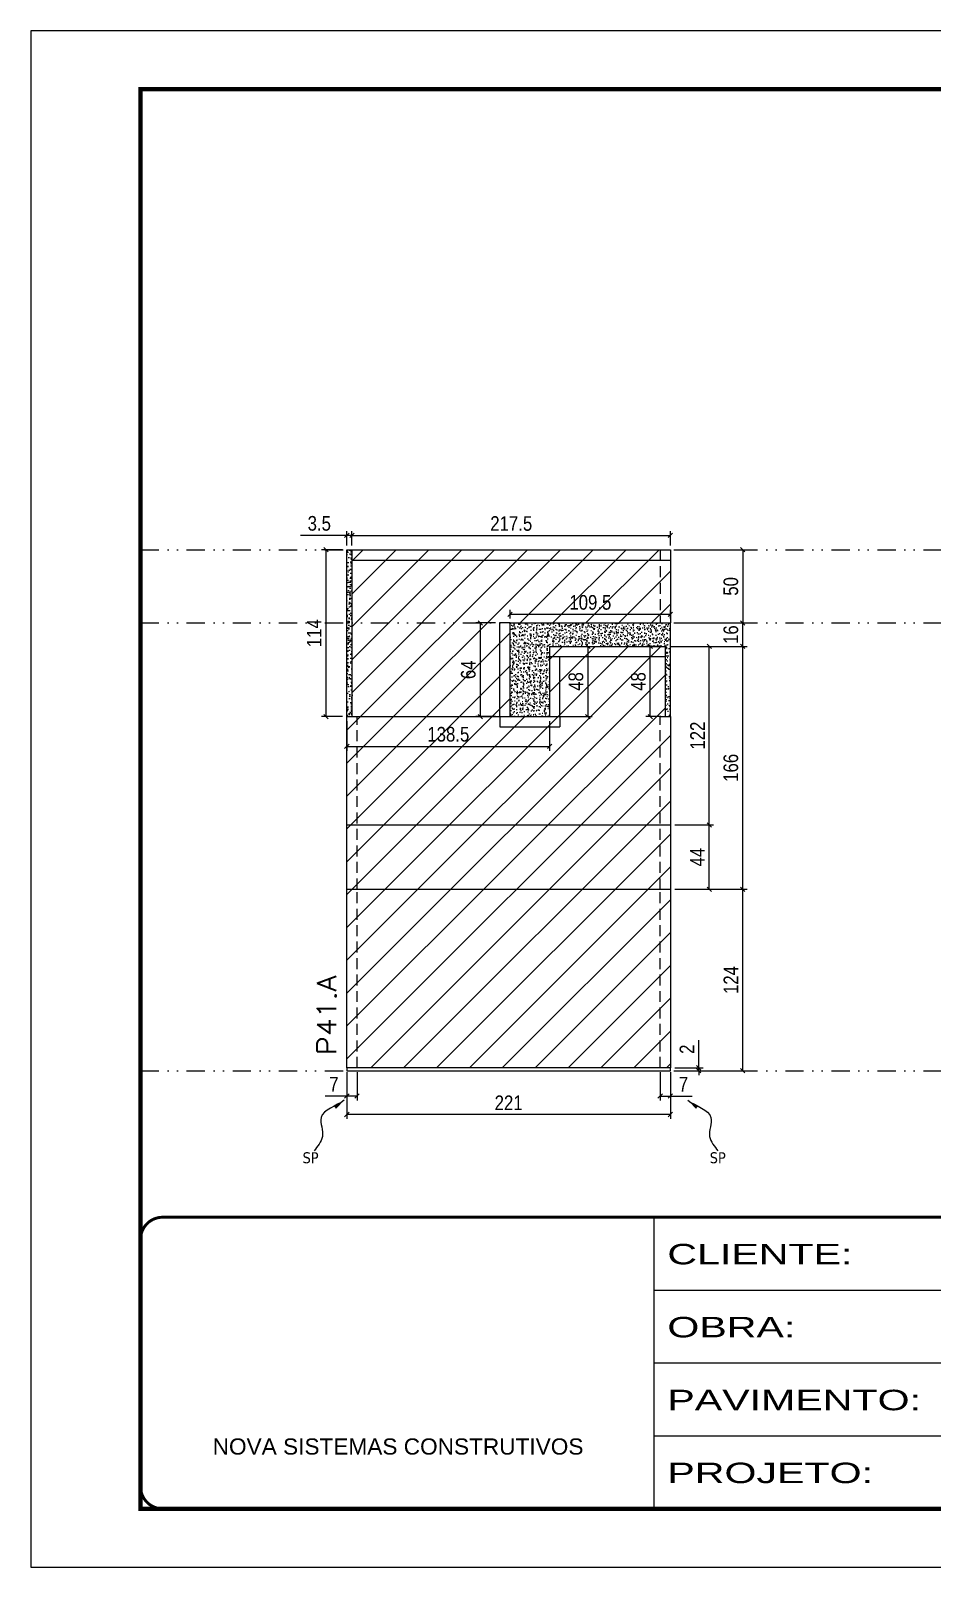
# Model space of a CAD drawing. Extents: x 14400 to 27878, y -21631 to 6985.
# Drawn here: x 19168 to 19784, y -11294 to -10244 of the extents above; entities that cross this region are included whole.
import ezdxf

# ---------------------------------------------------------------- set-up
doc = ezdxf.new("R2010")
doc.units = 0
for name, pattern in [('CONTINUO', [0]), ('DASHED', [0.75, 0.5, -0.25]), ('DIVIDE2', [0.625, 0.25, -0.125, 0, -0.125, 0, -0.125]), ('HIDDEN', [0.375, 0.25, -0.125])]:
    doc.linetypes.add(name, pattern=pattern)
for name, color, linetype in [('COTA', 241, 'Continuous'), ('Nível', 160, 'Continuous'), ('Painéis', 200, 'Continuous'), ('SARR_2.2x7', 40, 'Continuous'), ('Sarrafo de Pressão', 42, 'HIDDEN'), ('texto', 7, 'Continuous')]:
    doc.layers.add(name, color=color, linetype=linetype)
for name, color, linetype, lineweight in [('Folhas', 255, 'Continuous', 9), ('Hachura', 251, 'Continuous', 9), ('SARRAFO DE PRESSAO', 251, 'DASHED', 9), ('Texto Seção', 7, 'Continuous', 15)]:
    doc.layers.add(name, color=color, linetype=linetype, lineweight=lineweight)
doc.styles.add('ARIAL', font='arial.ttf')
doc.styles.add('COTA TECNICA', font='techl___.ttf', dxfattribs={"height": 10})
doc.styles.add('COTA TECNICA-50', font='techl___.ttf', dxfattribs={"height": 10})
doc.styles.add('REGUA-120', font='ROMANS.shx', dxfattribs={"height": 15})
doc.styles.get("Standard").update_dxf_attribs({"font": 'arial.ttf'})
doc.styles.add('Tecnologia', font='')
doc.styles.get('Tecnologia').set_extended_font_data('Forgotten Futurist')
doc.dimstyles.new('COTA PAINEL-50', dxfattribs={"dimtxt": 10, "dimasz": 3, "dimexe": 3, "dimexo": 3, "dimgap": 3, "dimtad": 1, "dimdec": 1, "dimzin": 12, "dimdsep": 46, "dimtxsty": 'COTA TECNICA-50', "dimblk1": 'OBLIQUE', "dimblk2": 'OBLIQUE', "dimsah": 1, "dimcen": 0.9, "dimclrd": 4, "dimclre": 4, "dimclrt": 240, "dimadec": 1, "dimazin": 3, "dimtfac": 1, "dimtdec": 1, "dimtmove": 0, "dimatfit": 3, "dimfxl": 1, "dimtolj": 1, "dimtzin": 12, "dimarcsym": 0})
doc.dimstyles.new('PAINEL', dxfattribs={"dimtxt": 10, "dimasz": 3, "dimexe": 3, "dimexo": 3, "dimgap": 3, "dimtad": 1, "dimdec": 1, "dimzin": 12, "dimdsep": 46, "dimtxsty": 'COTA TECNICA', "dimblk1": 'OBLIQUE', "dimblk2": 'OBLIQUE', "dimsah": 1, "dimcen": 0.9, "dimclrd": 4, "dimclre": 4, "dimclrt": 240, "dimadec": 1, "dimazin": 3, "dimtfac": 1, "dimtdec": 1, "dimtmove": 0, "dimatfit": 3, "dimfxl": 1, "dimtolj": 1, "dimtzin": 12, "dimarcsym": 0})
doc.dimstyles.get("Standard").update_dxf_attribs({"dimtxt": 0.18, "dimasz": 0.18, "dimexe": 0.18, "dimexo": 0.0625, "dimgap": 0.09, "dimtad": 0, "dimtih": 1, "dimtoh": 1, "dimdec": 4, "dimzin": 0, "dimdsep": 46, "dimtxsty": 'Standard', "dimcen": 0.09, "dimadec": 0, "dimazin": 0, "dimtfac": 1, "dimtdec": 4, "dimtofl": 0, "dimtmove": 0, "dimatfit": 3, "dimfxl": 1, "dimtolj": 1, "dimtzin": 0, "dimarcsym": 0})
pattern_1 = [(50, (3170, -5742.8755), (5.4655401, -0.4781726), [0.5715, -6.2865]), (355, (3170, -5742.8755), (-1.0573026, 5.7317054), [0.4572, -5.0292175]), (100.451445, (3170.4555, -5742.9154), (4.4082374, 5.2535326), [0.4857003, -5.3427073]), (46.1842, (3170, -5741.3515), (8.1323712, -1.2612698), [0.85725, -9.42975]), (96.63556, (3170.678, -5741.457), (7.122124, 7.4227837), [0.7285507, -8.0140682]), (351.18415, (3170, -5741.3515), (7.122124, 7.4227837), [0.685799, -7.543792]), (21, (3170.762, -5741.7325), (4.5484317, -3.067956), [0.5715, -6.2865]), (326, (3170.762, -5741.7325), (1.8540609, 5.525639), [0.4572, -5.0292]), (71.451445, (3171.141, -5741.988), (6.4024926, 2.457683), [0.4857003, -5.3426981]), (37.5, (3170, -5742.8755), (0.0926581, 2.53665117), [0, -4.96824, 0, -5.1054, 0, -5.04825]), (7.5, (3170, -5742.8755), (2.00458988, 3.00541724), [0, -2.91084, 0, -4.85394, 0, -1.92405]), (327.5, (3168.3007, -5742.8755), (4.06771786, -0.17186232), [0, -1.905, 0, -5.9436, 0, -7.8867]), (317.5, (3167.5387, -5742.8755), (4.44387544, 0.7627947), [0, -2.4765, 0, -3.94716, 0, -5.6007])]

# ---------------------------------------------------------------- blocks, each defined once
blk = doc.blocks.new('9999999999')
at = {"color": 30, "linetype": 'CONTINUO'}
for p, q in [((98564.6, 34230.2), (98564.6, 34429.4)), ((98564.6, 34379.6), (99584, 34379.6)), ((98564.6, 34329.8), (99488, 34329.8)), ((98564.6, 34280), (99488, 34280))]:
    blk.add_line(p, q, dxfattribs=at)
at = {"color": 30, "linetype": 'CONTINUO', "const_width": 2}
blk.add_lwpolyline([(99584, 34230.2), (99584, 34414.4, 0.414214), (99569, 34429.4), (98229, 34429.4, 0.414214), (98214, 34414.4), (98214, 34245.2, 0.414214), (98229, 34230.2), (99584, 34230.2)], format="xyb", dxfattribs=at)
at = {"layer": 'Folhas'}
blk.add_lwpolyline([(98139, 34190.2), (99624, 34190.2), (99624, 35240.2), (98139, 35240.2)], close=True, dxfattribs=at)
at = {"layer": 'Folhas', "color": 30, "const_width": 3}
blk.add_lwpolyline([(98214, 34230.2), (99584, 34230.2), (99584, 35200.2), (98214, 35200.2)], close=True, dxfattribs=at)
at = {"color": 7, "linetype": 'Continuous', "ltscale": 5, "style": 'ARIAL'}
blk.add_text('NOVA SISTEMAS CONSTRUTIVOS', height=11.059, dxfattribs=at).set_placement((98263.2, 34267.2))
at = {"layer": 'Folhas', "color": 7, "style": 'Tecnologia', "width": 1.5}
for s, p in [('CLIENTE:', (98573.7, 34397.2)), ('OBRA:', (98573.7, 34347.3)), ('PAVIMENTO:', (98573.7, 34297.5)), ('PROJETO:', (98573.7, 34247.7))]:
    blk.add_text(s, height=14, dxfattribs=at).set_placement(p)
blk = doc.blocks.new('_Oblique')
at = {"color": 0, "linetype": 'ByBlock', "lineweight": -2}
blk.add_line((-0.5, -0.5), (0.5, 0.5), dxfattribs=at)
blk = doc.blocks.new('*D4793')
at = {"layer": 'COTA', "color": 4, "lineweight": -2, "transparency": 16777216}
for p, q in [((19384.3, -10955.6), (19384.3, -10987.5)), ((19605.3, -10955.6), (19605.3, -10987.5)), ((19605.3, -10984.5), (19384.3, -10984.5))]:
    blk.add_line(p, q, dxfattribs=at)
at = {"layer": 'Defpoints', "color": 0, "transparency": 16777216}
for p in [(19384.3, -10952.6), (19605.3, -10952.6), (19384.3, -10984.5)]:
    blk.add_point(p, dxfattribs=at)
at = {"layer": 'COTA', "color": 4, "lineweight": -2, "transparency": 16777216, "xscale": 3, "yscale": 3, "zscale": 3, "rotation": 180}
blk.add_blockref('_Oblique', (19384.3, -10984.5), dxfattribs=at)
at = {"layer": 'COTA', "color": 4, "lineweight": -2, "transparency": 16777216, "xscale": 3, "yscale": 3, "zscale": 3}
blk.add_blockref('_Oblique', (19605.3, -10984.5), dxfattribs=at)
at = {"layer": 'COTA', "color": 240, "transparency": 16777216, "insert": (19494.8, -10976.5), "char_height": 10, "attachment_point": 5, "style": 'COTA TECNICA'}
blk.add_mtext('\\A1;221', dxfattribs=at)
blk = doc.blocks.new('*D4794')
at = {"layer": 'COTA', "color": 4, "lineweight": -2, "transparency": 16777216}
for p, q in [((19598.3, -10955.6), (19598.3, -10974.9)), ((19605.3, -10957.6), (19605.3, -10974.9)), ((19598.3, -10971.9), (19605.3, -10971.9)), ((19605.3, -10971.9), (19620.1, -10971.9))]:
    blk.add_line(p, q, dxfattribs=at)
at = {"layer": 'Defpoints', "color": 0, "transparency": 16777216}
for p in [(19598.3, -10952.6), (19605.3, -10954.6), (19605.3, -10971.9)]:
    blk.add_point(p, dxfattribs=at)
at = {"layer": 'COTA', "color": 4, "lineweight": -2, "transparency": 16777216, "xscale": 3, "yscale": 3, "zscale": 3, "rotation": 180}
blk.add_blockref('_Oblique', (19598.3, -10971.9), dxfattribs=at)
at = {"layer": 'COTA', "color": 4, "lineweight": -2, "transparency": 16777216, "xscale": 3, "yscale": 3, "zscale": 3}
blk.add_blockref('_Oblique', (19605.3, -10971.9), dxfattribs=at)
at = {"layer": 'COTA', "color": 240, "transparency": 16777216, "insert": (19614.2, -10963.8), "char_height": 10, "attachment_point": 5, "style": 'COTA TECNICA-50'}
blk.add_mtext('\\A1;7', dxfattribs=at)
blk = doc.blocks.new('*D4767')
at = {"layer": 'COTA', "color": 4, "lineweight": -2, "transparency": 16777216}
for p, q in [((19384.3, -10957.6), (19384.3, -10974.9)), ((19391.3, -10955.6), (19391.3, -10974.9)), ((19384.3, -10971.9), (19369.6, -10971.9)), ((19391.3, -10971.9), (19384.3, -10971.9))]:
    blk.add_line(p, q, dxfattribs=at)
at = {"layer": 'Defpoints', "color": 0, "transparency": 16777216}
for p in [(19384.3, -10954.6), (19391.3, -10952.6), (19384.3, -10971.9)]:
    blk.add_point(p, dxfattribs=at)
at = {"layer": 'COTA', "color": 4, "lineweight": -2, "transparency": 16777216, "xscale": 3, "yscale": 3, "zscale": 3, "rotation": 180}
blk.add_blockref('_Oblique', (19384.3, -10971.9), dxfattribs=at)
at = {"layer": 'COTA', "color": 4, "lineweight": -2, "transparency": 16777216, "xscale": 3, "yscale": 3, "zscale": 3}
blk.add_blockref('_Oblique', (19391.3, -10971.9), dxfattribs=at)
at = {"layer": 'COTA', "color": 240, "transparency": 16777216, "insert": (19375.5, -10963.8), "char_height": 10, "attachment_point": 5, "style": 'COTA TECNICA-50'}
blk.add_mtext('\\A1;7', dxfattribs=at)
blk = doc.blocks.new('*D4768')
at = {"layer": 'COTA', "color": 4, "lineweight": -2, "transparency": 16777216}
for p, q in [((19624.6, -10952.6), (19624.6, -10933.8)), ((19608.3, -10952.6), (19627.6, -10952.6)), ((19608.3, -10954.6), (19627.6, -10954.6)), ((19624.6, -10954.6), (19624.6, -10952.6)), ((19624.6, -10954.6), (19624.6, -10957.6))]:
    blk.add_line(p, q, dxfattribs=at)
at = {"layer": 'Defpoints', "color": 0, "transparency": 16777216}
for p in [(19605.3, -10952.6), (19605.3, -10954.6), (19624.6, -10954.6)]:
    blk.add_point(p, dxfattribs=at)
at = {"layer": 'COTA', "color": 4, "lineweight": -2, "transparency": 16777216, "xscale": 3, "yscale": 3, "zscale": 3}
for p, rotation in [((19624.6, -10952.6), 270), ((19624.6, -10954.6), 90)]:
    blk.add_blockref('_Oblique', p, dxfattribs=dict(at, rotation=rotation))
at = {"layer": 'COTA', "color": 240, "transparency": 16777216, "insert": (19616.6, -10939.9), "char_height": 10, "attachment_point": 5, "rotation": 90, "style": 'COTA TECNICA-50'}
blk.add_mtext('\\A1;2', dxfattribs=at)
blk = doc.blocks.new('*D4769')
at = {"layer": 'COTA', "color": 4, "linetype": 'ByBlock', "lineweight": -2, "transparency": 16777216}
for p, q in [((19608.3, -10830.6), (19657.7, -10830.6)), ((19654.7, -10954.6), (19654.7, -10830.6)), ((19608.3, -10954.6), (19657.7, -10954.6))]:
    blk.add_line(p, q, dxfattribs=at)
at = {"layer": 'Defpoints', "color": 0, "linetype": 'ByBlock', "transparency": 16777216}
for p in [(19605.3, -10830.6), (19654.7, -10830.6), (19605.3, -10954.6)]:
    blk.add_point(p, dxfattribs=at)
at = {"layer": 'COTA', "color": 4, "linetype": 'ByBlock', "lineweight": -2, "transparency": 16777216, "xscale": 3, "yscale": 3, "zscale": 3}
for p, rotation in [((19654.7, -10830.6), 90), ((19654.7, -10954.6), 270)]:
    blk.add_blockref('_Oblique', p, dxfattribs=dict(at, rotation=rotation))
at = {"layer": 'COTA', "color": 240, "linetype": 'ByBlock', "transparency": 16777216, "insert": (19646.6, -10892.6), "char_height": 10, "attachment_point": 5, "rotation": 90, "style": 'COTA TECNICA'}
blk.add_mtext('\\A1;124', dxfattribs=at)
blk = doc.blocks.new('*D4795')
at = {"layer": 'COTA', "color": 4, "lineweight": -2, "transparency": 16777216}
for p, q in [((19604.8, -10664.6), (19657.7, -10664.6)), ((19654.7, -10830.6), (19654.7, -10664.6)), ((19608.3, -10830.6), (19657.7, -10830.6))]:
    blk.add_line(p, q, dxfattribs=at)
at = {"layer": 'Defpoints', "color": 0, "transparency": 16777216}
for p in [(19601.8, -10664.6), (19654.7, -10664.6), (19605.3, -10830.6)]:
    blk.add_point(p, dxfattribs=at)
at = {"layer": 'COTA', "color": 4, "lineweight": -2, "transparency": 16777216, "xscale": 3, "yscale": 3, "zscale": 3}
for p, rotation in [((19654.7, -10664.6), 90), ((19654.7, -10830.6), 270)]:
    blk.add_blockref('_Oblique', p, dxfattribs=dict(at, rotation=rotation))
at = {"layer": 'COTA', "color": 240, "transparency": 16777216, "insert": (19646.6, -10747.6), "char_height": 10, "attachment_point": 5, "rotation": 90, "style": 'COTA TECNICA'}
blk.add_mtext('\\A1;166', dxfattribs=at)
blk = doc.blocks.new('*D4796')
at = {"layer": 'COTA', "color": 4, "lineweight": -2, "transparency": 16777216}
for p, q in [((19608.3, -10648.6), (19657.7, -10648.6)), ((19654.7, -10664.6), (19654.7, -10648.6)), ((19604.8, -10664.6), (19657.7, -10664.6))]:
    blk.add_line(p, q, dxfattribs=at)
at = {"layer": 'Defpoints', "color": 0, "transparency": 16777216}
for p in [(19605.3, -10648.6), (19654.7, -10648.6), (19601.8, -10664.6)]:
    blk.add_point(p, dxfattribs=at)
at = {"layer": 'COTA', "color": 4, "lineweight": -2, "transparency": 16777216, "xscale": 3, "yscale": 3, "zscale": 3}
for p, rotation in [((19654.7, -10648.6), 90), ((19654.7, -10664.6), 270)]:
    blk.add_blockref('_Oblique', p, dxfattribs=dict(at, rotation=rotation))
at = {"layer": 'COTA', "color": 240, "transparency": 16777216, "insert": (19646.6, -10656.6), "char_height": 10, "attachment_point": 5, "rotation": 90, "style": 'COTA TECNICA'}
blk.add_mtext('\\A1;16', dxfattribs=at)
blk = doc.blocks.new('*D4797')
at = {"layer": 'COTA', "color": 4, "lineweight": -2, "transparency": 16777216}
for p, q in [((19608.3, -10598.6), (19657.7, -10598.6)), ((19654.7, -10598.6), (19654.7, -10648.6)), ((19608.3, -10648.6), (19657.7, -10648.6))]:
    blk.add_line(p, q, dxfattribs=at)
at = {"layer": 'Defpoints', "color": 0, "transparency": 16777216}
for p in [(19605.3, -10598.6), (19605.3, -10648.6), (19654.7, -10648.6)]:
    blk.add_point(p, dxfattribs=at)
at = {"layer": 'COTA', "color": 4, "lineweight": -2, "transparency": 16777216, "xscale": 3, "yscale": 3, "zscale": 3}
for p, rotation in [((19654.7, -10598.6), 90), ((19654.7, -10648.6), 270)]:
    blk.add_blockref('_Oblique', p, dxfattribs=dict(at, rotation=rotation))
at = {"layer": 'COTA', "color": 240, "transparency": 16777216, "insert": (19646.6, -10623.6), "char_height": 10, "attachment_point": 5, "rotation": 90, "style": 'COTA TECNICA'}
blk.add_mtext('\\A1;50', dxfattribs=at)
blk = doc.blocks.new('*D4817')
at = {"layer": 'COTA', "color": 4, "lineweight": -2, "transparency": 16777216}
for p, q in [((19495.8, -10645.6), (19495.8, -10639.7)), ((19495.8, -10642.7), (19605.3, -10642.7)), ((19605.3, -10645.6), (19605.3, -10639.7))]:
    blk.add_line(p, q, dxfattribs=at)
at = {"layer": 'Defpoints', "color": 0, "transparency": 16777216}
for p in [(19605.3, -10642.7), (19495.8, -10648.6), (19605.3, -10648.6)]:
    blk.add_point(p, dxfattribs=at)
at = {"layer": 'COTA', "color": 4, "lineweight": -2, "transparency": 16777216, "xscale": 3, "yscale": 3, "zscale": 3, "rotation": 180}
blk.add_blockref('_Oblique', (19495.8, -10642.7), dxfattribs=at)
at = {"layer": 'COTA', "color": 4, "lineweight": -2, "transparency": 16777216, "xscale": 3, "yscale": 3, "zscale": 3}
blk.add_blockref('_Oblique', (19605.3, -10642.7), dxfattribs=at)
at = {"layer": 'COTA', "color": 240, "transparency": 16777216, "insert": (19550.6, -10634.6), "char_height": 10, "attachment_point": 5, "style": 'COTA TECNICA'}
blk.add_mtext('\\A1;109.5', dxfattribs=at)
blk = doc.blocks.new('*D4818')
at = {"layer": 'COTA', "color": 4, "lineweight": -2, "transparency": 16777216}
for p, q in [((19485.8, -10648.6), (19472.4, -10648.6)), ((19475.4, -10648.6), (19475.4, -10712.6)), ((19485.8, -10712.6), (19472.4, -10712.6))]:
    blk.add_line(p, q, dxfattribs=at)
at = {"layer": 'Defpoints', "color": 0, "transparency": 16777216}
for p in [(19488.8, -10648.6), (19475.4, -10712.6), (19488.8, -10712.6)]:
    blk.add_point(p, dxfattribs=at)
at = {"layer": 'COTA', "color": 4, "lineweight": -2, "transparency": 16777216, "xscale": 3, "yscale": 3, "zscale": 3}
for p, rotation in [((19475.4, -10648.6), 90), ((19475.4, -10712.6), 270)]:
    blk.add_blockref('_Oblique', p, dxfattribs=dict(at, rotation=rotation))
at = {"layer": 'COTA', "color": 240, "transparency": 16777216, "insert": (19467.3, -10680.6), "char_height": 10, "attachment_point": 5, "rotation": 90, "style": 'COTA TECNICA'}
blk.add_mtext('\\A1;64', dxfattribs=at)
blk = doc.blocks.new('*D4819')
at = {"layer": 'COTA', "color": 4, "lineweight": -2, "transparency": 16777216}
for p, q in [((19384.3, -10715.6), (19384.3, -10736)), ((19522.8, -10715.6), (19522.8, -10736)), ((19384.3, -10733), (19522.8, -10733))]:
    blk.add_line(p, q, dxfattribs=at)
at = {"layer": 'Defpoints', "color": 0, "transparency": 16777216}
for p in [(19384.3, -10712.6), (19522.8, -10712.6), (19522.8, -10733)]:
    blk.add_point(p, dxfattribs=at)
at = {"layer": 'COTA', "color": 4, "lineweight": -2, "transparency": 16777216, "xscale": 3, "yscale": 3, "zscale": 3, "rotation": 180}
blk.add_blockref('_Oblique', (19384.3, -10733), dxfattribs=at)
at = {"layer": 'COTA', "color": 4, "lineweight": -2, "transparency": 16777216, "xscale": 3, "yscale": 3, "zscale": 3}
blk.add_blockref('_Oblique', (19522.8, -10733), dxfattribs=at)
at = {"layer": 'COTA', "color": 240, "transparency": 16777216, "insert": (19453.6, -10724.7), "char_height": 10, "attachment_point": 5, "style": 'COTA TECNICA'}
blk.add_mtext('\\A1;138.5', dxfattribs=at)
blk = doc.blocks.new('*D4820')
at = {"layer": 'COTA', "color": 4, "lineweight": -2, "transparency": 16777216}
for p, q in [((19525.8, -10664.6), (19551.9, -10664.6)), ((19548.9, -10664.6), (19548.9, -10712.6)), ((19525.8, -10712.6), (19551.9, -10712.6))]:
    blk.add_line(p, q, dxfattribs=at)
at = {"layer": 'Defpoints', "color": 0, "transparency": 16777216}
for p in [(19522.8, -10664.6), (19522.8, -10712.6), (19548.9, -10712.6)]:
    blk.add_point(p, dxfattribs=at)
at = {"layer": 'COTA', "color": 4, "lineweight": -2, "transparency": 16777216, "xscale": 3, "yscale": 3, "zscale": 3}
for p, rotation in [((19548.9, -10664.6), 90), ((19548.9, -10712.6), 270)]:
    blk.add_blockref('_Oblique', p, dxfattribs=dict(at, rotation=rotation))
at = {"layer": 'COTA', "color": 240, "transparency": 16777216, "insert": (19540.8, -10688.6), "char_height": 10, "attachment_point": 5, "rotation": 90, "style": 'COTA TECNICA'}
blk.add_mtext('\\A1;48', dxfattribs=at)
blk = doc.blocks.new('*D4821')
at = {"layer": 'COTA', "color": 4, "lineweight": -2, "transparency": 16777216}
for p, q in [((19598.8, -10664.6), (19588.5, -10664.6)), ((19591.5, -10712.6), (19591.5, -10664.6)), ((19598.8, -10712.6), (19588.5, -10712.6))]:
    blk.add_line(p, q, dxfattribs=at)
at = {"layer": 'Defpoints', "color": 0, "transparency": 16777216}
for p in [(19591.5, -10664.6), (19601.8, -10664.6), (19601.8, -10712.6)]:
    blk.add_point(p, dxfattribs=at)
at = {"layer": 'COTA', "color": 4, "lineweight": -2, "transparency": 16777216, "xscale": 3, "yscale": 3, "zscale": 3}
for p, rotation in [((19591.5, -10664.6), 90), ((19591.5, -10712.6), 270)]:
    blk.add_blockref('_Oblique', p, dxfattribs=dict(at, rotation=rotation))
at = {"layer": 'COTA', "color": 240, "transparency": 16777216, "insert": (19583.4, -10688.6), "char_height": 10, "attachment_point": 5, "rotation": 90, "style": 'COTA TECNICA'}
blk.add_mtext('\\A1;48', dxfattribs=at)
blk = doc.blocks.new('*D4822')
at = {"layer": 'COTA', "color": 4, "lineweight": -2, "transparency": 16777216}
for p, q in [((19381.3, -10598.6), (19367.1, -10598.6)), ((19370.1, -10712.6), (19370.1, -10598.6)), ((19381.3, -10712.6), (19367.1, -10712.6))]:
    blk.add_line(p, q, dxfattribs=at)
at = {"layer": 'Defpoints', "color": 0, "transparency": 16777216}
for p in [(19370.1, -10598.6), (19384.3, -10598.6), (19384.3, -10712.6)]:
    blk.add_point(p, dxfattribs=at)
at = {"layer": 'COTA', "color": 4, "lineweight": -2, "transparency": 16777216, "xscale": 3, "yscale": 3, "zscale": 3}
for p, rotation in [((19370.1, -10598.6), 90), ((19370.1, -10712.6), 270)]:
    blk.add_blockref('_Oblique', p, dxfattribs=dict(at, rotation=rotation))
at = {"layer": 'COTA', "color": 240, "transparency": 16777216, "insert": (19362, -10655.6), "char_height": 10, "attachment_point": 5, "rotation": 90, "style": 'COTA TECNICA'}
blk.add_mtext('\\A1;114', dxfattribs=at)
blk = doc.blocks.new('*D4823')
at = {"layer": 'COTA', "color": 4, "lineweight": -2, "transparency": 16777216}
for p, q in [((19384.3, -10588.8), (19352.7, -10588.8)), ((19384.3, -10595.6), (19384.3, -10585.8)), ((19387.8, -10588.8), (19384.3, -10588.8)), ((19387.8, -10595.6), (19387.8, -10585.8)), ((19387.8, -10588.8), (19390.8, -10588.8))]:
    blk.add_line(p, q, dxfattribs=at)
at = {"layer": 'Defpoints', "color": 0, "transparency": 16777216}
for p in [(19384.3, -10588.8), (19384.3, -10598.6), (19387.8, -10598.6)]:
    blk.add_point(p, dxfattribs=at)
at = {"layer": 'COTA', "color": 4, "lineweight": -2, "transparency": 16777216, "xscale": 3, "yscale": 3, "zscale": 3}
blk.add_blockref('_Oblique', (19384.3, -10588.8), dxfattribs=at)
at = {"layer": 'COTA', "color": 4, "lineweight": -2, "transparency": 16777216, "xscale": 3, "yscale": 3, "zscale": 3, "rotation": 180}
blk.add_blockref('_Oblique', (19387.8, -10588.8), dxfattribs=at)
at = {"layer": 'COTA', "color": 240, "transparency": 16777216, "insert": (19365.5, -10580.6), "char_height": 10, "attachment_point": 5, "style": 'COTA TECNICA'}
blk.add_mtext('\\A1;3.5', dxfattribs=at)
blk = doc.blocks.new('*D4824')
at = {"layer": 'COTA', "color": 4, "lineweight": -2, "transparency": 16777216}
for p, q in [((19387.8, -10595.6), (19387.8, -10585.8)), ((19387.8, -10588.8), (19605.3, -10588.8)), ((19605.3, -10595.6), (19605.3, -10585.8))]:
    blk.add_line(p, q, dxfattribs=at)
at = {"layer": 'Defpoints', "color": 0, "transparency": 16777216}
for p in [(19605.3, -10588.8), (19387.8, -10598.6), (19605.3, -10598.6)]:
    blk.add_point(p, dxfattribs=at)
at = {"layer": 'COTA', "color": 4, "lineweight": -2, "transparency": 16777216, "xscale": 3, "yscale": 3, "zscale": 3, "rotation": 180}
blk.add_blockref('_Oblique', (19387.8, -10588.8), dxfattribs=at)
at = {"layer": 'COTA', "color": 4, "lineweight": -2, "transparency": 16777216, "xscale": 3, "yscale": 3, "zscale": 3}
blk.add_blockref('_Oblique', (19605.3, -10588.8), dxfattribs=at)
at = {"layer": 'COTA', "color": 240, "transparency": 16777216, "insert": (19496.6, -10580.7), "char_height": 10, "attachment_point": 5, "style": 'COTA TECNICA'}
blk.add_mtext('\\A1;217.5', dxfattribs=at)
blk = doc.blocks.new('*D4825')
at = {"layer": 'COTA', "color": 4, "lineweight": -2, "transparency": 16777216}
for p, q in [((19608.3, -10786.6), (19634.8, -10786.6)), ((19631.8, -10830.6), (19631.8, -10786.6)), ((19608.3, -10830.6), (19634.8, -10830.6))]:
    blk.add_line(p, q, dxfattribs=at)
at = {"layer": 'Defpoints', "color": 0, "transparency": 16777216}
for p in [(19605.3, -10786.6), (19631.8, -10786.6), (19605.3, -10830.6)]:
    blk.add_point(p, dxfattribs=at)
at = {"layer": 'COTA', "color": 4, "lineweight": -2, "transparency": 16777216, "xscale": 3, "yscale": 3, "zscale": 3}
for p, rotation in [((19631.8, -10786.6), 90), ((19631.8, -10830.6), 270)]:
    blk.add_blockref('_Oblique', p, dxfattribs=dict(at, rotation=rotation))
at = {"layer": 'COTA', "color": 240, "transparency": 16777216, "insert": (19623.7, -10808.6), "char_height": 10, "attachment_point": 5, "rotation": 90, "style": 'COTA TECNICA'}
blk.add_mtext('\\A1;44', dxfattribs=at)
blk = doc.blocks.new('*D4826')
at = {"layer": 'COTA', "color": 4, "lineweight": -2, "transparency": 16777216}
for p, q in [((19604.8, -10664.6), (19634.8, -10664.6)), ((19631.8, -10786.6), (19631.8, -10664.6)), ((19608.3, -10786.6), (19634.8, -10786.6))]:
    blk.add_line(p, q, dxfattribs=at)
at = {"layer": 'Defpoints', "color": 0, "transparency": 16777216}
for p in [(19601.8, -10664.6), (19631.8, -10664.6), (19605.3, -10786.6)]:
    blk.add_point(p, dxfattribs=at)
at = {"layer": 'COTA', "color": 4, "lineweight": -2, "transparency": 16777216, "xscale": 3, "yscale": 3, "zscale": 3}
for p, rotation in [((19631.8, -10664.6), 90), ((19631.8, -10786.6), 270)]:
    blk.add_blockref('_Oblique', p, dxfattribs=dict(at, rotation=rotation))
at = {"layer": 'COTA', "color": 240, "transparency": 16777216, "insert": (19623.8, -10725.6), "char_height": 10, "attachment_point": 5, "rotation": 90, "style": 'COTA TECNICA'}
blk.add_mtext('\\A1;122', dxfattribs=at)

msp = doc.modelspace()

# ---------------------------------------------------------------- hatches: boundary and pattern name
at = {"layer": 'COTA'}
h = msp.add_hatch(dxfattribs=at)
h.set_pattern_fill('AR-CONC', color=256, scale=0.03)
h.set_pattern_definition(pattern_1)
h.paths.add_polyline_path([(19384.346, -10648.616), (19387.846, -10648.616), (19387.846, -10598.616), (19384.346, -10598.616)])
h.paths.add_polyline_path([(19384.346, -10712.616), (19387.846, -10712.616), (19387.846, -10648.616), (19384.346, -10648.616)])
h = msp.add_hatch(dxfattribs=at)
h.set_pattern_fill('AR-CONC', color=256, scale=0.03)
h.set_pattern_definition(pattern_1)
h.paths.add_polyline_path([(19495.846, -10712.616), (19522.846, -10712.616), (19522.846, -10664.616), (19601.846, -10664.616), (19601.846, -10712.616), (19605.346, -10712.616), (19605.346, -10648.616), (19495.846, -10648.616)])
at = {"layer": 'Hachura'}
h = msp.add_hatch(dxfattribs=at)
h.set_pattern_fill('ANSI31', color=256, scale=5)
h.paths.add_polyline_path([(19495.846, -10648.616), (19605.346, -10648.616), (19605.346, -10598.616), (19387.846, -10598.616), (19387.846, -10712.616), (19495.846, -10712.616)])
h.paths.add_polyline_path([(19605.346, -10712.616), (19601.846, -10712.616), (19601.846, -10664.616), (19522.846, -10664.616), (19522.846, -10712.616), (19384.346, -10712.616), (19384.346, -10786.616), (19605.346, -10786.616)])
h.paths.add_polyline_path([(19605.346, -10786.616), (19384.346, -10786.616), (19384.346, -10830.616), (19605.346, -10830.616)])
h.paths.add_polyline_path([(19605.346, -10830.616), (19384.346, -10830.616), (19384.346, -10952.616), (19605.346, -10952.616)])
h.paths.add_polyline_path([(20045.054, -10830.616), (19824.054, -10830.616), (19824.054, -10952.616), (20045.054, -10952.616)])
h.paths.add_polyline_path([(20045.054, -10784.616), (19824.054, -10784.616), (19824.054, -10830.616), (20045.054, -10830.616)])
h.paths.add_polyline_path([(19906.554, -10662.616), (19827.554, -10662.616), (19827.554, -10712.616), (19906.554, -10712.616)])
h.paths.add_polyline_path([(20041.554, -10598.616), (19824.054, -10598.616), (19824.054, -10648.616), (20041.554, -10648.616)])
h.paths.add_polyline_path([(20254.009, -10712.616), (20235.009, -10712.616), (20235.009, -10952.616), (20254.009, -10952.616)])
h.paths.add_polyline_path([(20446.389, -10712.616), (20427.389, -10712.616), (20427.389, -10952.616), (20446.389, -10952.616)])
h.paths.add_polyline_path([(20446.389, -10598.616), (20427.389, -10598.616), (20427.389, -10648.616), (20446.389, -10648.616)])

# ---------------------------------------------------------------- linework, layer by layer
at = {"layer": 'COTA'}
for p, q in [((19384.346, -10712.616), (19384.346, -10598.616)), ((19384.346, -10598.616), (19387.846, -10598.616)), ((19495.846, -10648.616), (19488.846, -10648.616)), ((19605.346, -10712.616), (19605.346, -10648.616)), ((19488.846, -10712.616), (19488.846, -10719.616)), ((19522.846, -10712.616), (19529.846, -10712.616)), ((19529.846, -10712.616), (19529.846, -10719.616))]:
    msp.add_line(p, q, dxfattribs=at)
at = {"layer": 'Nível', "color": 4, "linetype": 'DIVIDE2', "ltscale": 50}
for p, q in [((19243.467, -10598.616), (20613.467, -10598.616)), ((19243.467, -10648.616), (20613.467, -10648.616)), ((19243.467, -10954.616), (20613.467, -10954.616))]:
    msp.add_line(p, q, dxfattribs=at)
at = {"layer": 'Painéis'}
for p, q in [((19387.846, -10598.616), (19605.346, -10598.616)), ((19387.846, -10712.616), (19387.846, -10598.616)), ((19605.346, -10598.616), (19605.346, -10648.616)), ((19495.846, -10648.616), (19605.346, -10648.616)), ((19495.846, -10712.616), (19495.846, -10648.616)), ((19522.846, -10664.616), (19601.846, -10664.616)), ((19522.846, -10712.616), (19522.846, -10664.616)), ((19601.846, -10712.616), (19601.846, -10664.616)), ((19384.346, -10952.616), (19384.346, -10712.616)), ((19384.346, -10712.616), (19522.846, -10712.616)), ((19598.346, -10712.616), (19605.346, -10712.616)), ((19605.346, -10712.616), (19605.346, -10952.616)), ((19384.346, -10786.616), (19605.346, -10786.616)), ((19384.346, -10830.616), (19605.346, -10830.616))]:
    msp.add_line(p, q, dxfattribs=at)
msp.add_lwpolyline([(19605.346, -10952.616), (19384.346, -10952.616), (19384.346, -10954.616), (19605.346, -10954.616)], close=True, dxfattribs=at)
at = {"layer": 'SARR_2.2x7'}
for p, q in [((19387.846, -10605.616), (19605.346, -10605.616)), ((19488.846, -10712.616), (19488.846, -10648.616)), ((19522.846, -10671.616), (19601.846, -10671.616)), ((19529.846, -10712.616), (19529.846, -10671.616)), ((19488.846, -10719.616), (19529.846, -10719.616))]:
    msp.add_line(p, q, dxfattribs=at)
at = {"layer": 'Sarrafo de Pressão', "ltscale": 30}
for p, q in [((19598.346, -10598.616), (19598.346, -10648.616)), ((19391.346, -10830.616), (19391.346, -10712.616)), ((19598.346, -10830.616), (19598.346, -10712.616)), ((19391.346, -10952.616), (19391.346, -10830.616)), ((19598.346, -10952.616), (19598.346, -10830.616))]:
    msp.add_line(p, q, dxfattribs=at)

# ---------------------------------------------------------------- block references
at = {"layer": 'SARRAFO DE PRESSAO', "color": 6, "linetype": 'ByBlock'}
msp.add_blockref('9999999999', (-78970.511, -45484.104), dxfattribs=at)

# ---------------------------------------------------------------- texts
at = {"layer": 'texto', "color": 0, "char_height": 7.5, "attachment_point": 5}
for insert in [(19359.569, -11014.107), (19637.594, -11014.107)]:
    msp.add_mtext('{\\fTahoma|b0|i0|c0|p34;\\C4;SP}', dxfattribs=dict(at, insert=insert))
at = {"layer": 'Texto Seção', "style": 'REGUA-120', "width": 1.1}
msp.add_text('P41.A', height=13, rotation=90, dxfattribs=at).set_placement((19377.097, -10943.853))

# ---------------------------------------------------------------- dimensions: what is measured, and where the dimension line sits
at = {"layer": 'COTA'}
for base, p1, p2, dimstyle, picture, middle in [((19384.346, -10588.798), (19387.846, -10598.616), (19384.346, -10598.616), 'PAINEL', '*D4823', (19365.543, -10580.578)), ((19605.346, -10588.798), (19387.846, -10598.616), (19605.346, -10598.616), 'PAINEL', '*D4824', (19496.596, -10580.688)), ((19605.346, -10642.732), (19495.846, -10648.616), (19605.346, -10648.616), 'PAINEL', '*D4817', (19550.596, -10634.593)), ((19522.846, -10732.974), (19384.346, -10712.616), (19522.846, -10712.616), 'PAINEL', '*D4819', (19453.596, -10724.732)), ((19605.346, -10971.858), (19598.346, -10952.616), (19605.346, -10954.616), 'COTA PAINEL-50', '*D4794', (19614.212, -10963.785))]:
    dim = msp.add_linear_dim(base=base, p1=p1, p2=p2, dimstyle=dimstyle, dxfattribs=at)
    dim.commit()
    dim.dimension.update_dxf_attribs({"geometry": picture, "text_midpoint": middle})
for base, p1, p2, angle, dimstyle, picture, middle in [((19370.069, -10598.616), (19384.346, -10712.616), (19384.346, -10598.616), 90, 'PAINEL', '*D4822', (19361.996, -10655.616)), ((19654.713, -10648.616), (19605.346, -10598.616), (19605.346, -10648.616), 90, 'PAINEL', '*D4797', (19646.604, -10623.616)), ((19475.402, -10712.616), (19488.846, -10648.616), (19488.846, -10712.616), 90, 'PAINEL', '*D4818', (19467.3, -10680.616)), ((19548.894, -10712.616), (19522.846, -10664.616), (19522.846, -10712.616), 90, 'PAINEL', '*D4820', (19540.799, -10688.616)), ((19591.535, -10664.616), (19601.846, -10712.616), (19601.846, -10664.616), 90, 'PAINEL', '*D4821', (19583.44, -10688.616)), ((19654.713, -10664.616), (19605.346, -10830.616), (19601.846, -10664.616), 90, 'PAINEL', '*D4795', (19646.611, -10747.616)), ((19631.809, -10786.616), (19605.346, -10830.616), (19605.346, -10786.616), 90, 'PAINEL', '*D4825', (19623.736, -10808.616)), ((19384.346, -10971.858), (19391.346, -10952.616), (19384.346, -10954.616), 180, 'COTA PAINEL-50', '*D4767', (19375.481, -10963.785))]:
    dim = msp.add_linear_dim(base=base, p1=p1, p2=p2, angle=angle, dimstyle=dimstyle, dxfattribs=at)
    dim.commit()
    dim.dimension.update_dxf_attribs({"geometry": picture, "text_midpoint": middle})
for base, p1, p2, dimstyle, picture, middle in [((19654.713, -10648.616), (19601.846, -10664.616), (19605.346, -10648.616), 'PAINEL', '*D4796', (19654.713, -10656.616)), ((19624.604, -10954.616), (19605.346, -10952.616), (19605.346, -10954.616), 'COTA PAINEL-50', '*D4768', (19624.604, -10939.869))]:
    dim = msp.add_linear_dim(base=base, p1=p1, p2=p2, angle=90, dimstyle=dimstyle, dxfattribs=at)
    dim.commit()
    dim.dimension.update_dxf_attribs({"geometry": picture, "text_midpoint": middle, "dimtype": 160})
for base, p1, p2, angle, override, picture, middle in [((19631.809, -10664.616), (19605.346, -10786.616), (19601.846, -10664.616), 90, {"dimtmove": 1}, '*D4826', (19623.751, -10725.616)), ((19384.346, -10984.51), (19605.346, -10952.616), (19384.346, -10952.616), 180, {"dimarcsym": 2}, '*D4793', (19494.846, -10976.452))]:
    dim = msp.add_linear_dim(base=base, p1=p1, p2=p2, angle=angle, dimstyle='PAINEL', override=override, dxfattribs=at)
    dim.commit()
    dim.dimension.update_dxf_attribs({"geometry": picture, "text_midpoint": middle})
at = {"layer": 'COTA', "linetype": 'ByBlock'}
dim = msp.add_aligned_dim(p1=(19605.346, -10954.616), p2=(19605.346, -10830.616), distance=-49.367, dimstyle='PAINEL', dxfattribs=at)
dim.commit()
dim.dimension.update_dxf_attribs({"geometry": '*D4769', "text_midpoint": (19646.64, -10892.616)})

# ---------------------------------------------------------------- leaders
at = {"layer": 'COTA', "path_type": 1}
for points in [[(19382.517, -10974.797), (19366.732, -10986.632), (19367.657, -10999.638), (19362.104, -11009.42)], [(19617.175, -10974.797), (19632.96, -10986.632), (19632.035, -10999.638), (19637.588, -11009.42)]]:
    msp.add_leader(points, dimstyle='Standard', override={"dimasz": 8}, dxfattribs=at)

doc.saveas('drawing.dxf')
